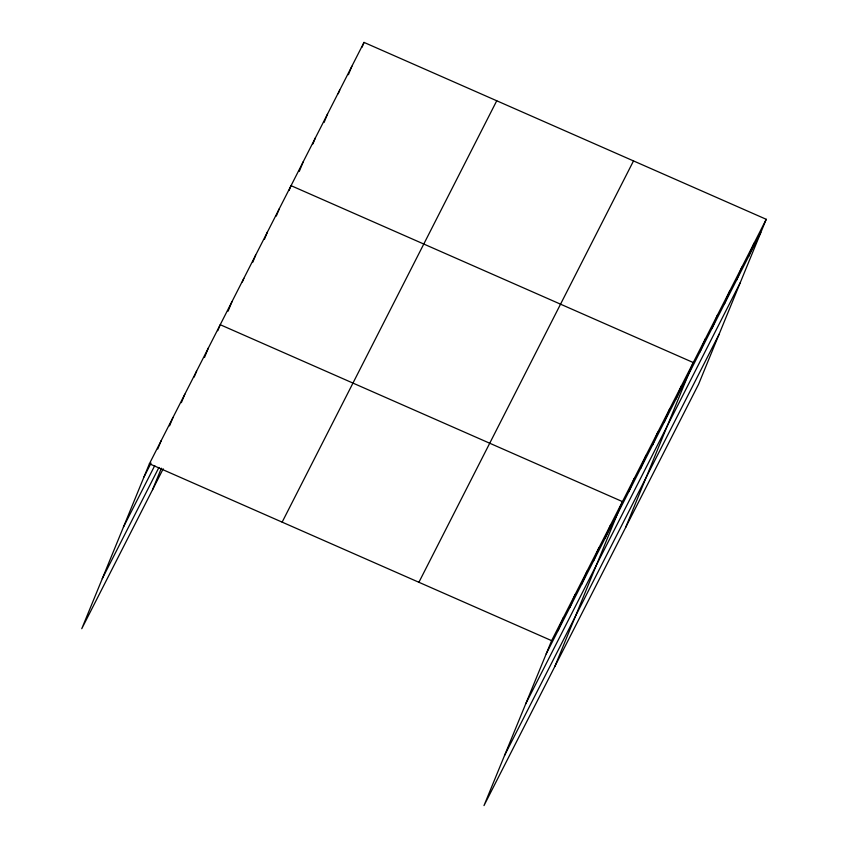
<?xml version="1.0" encoding="UTF-8"?>
<svg xmlns="http://www.w3.org/2000/svg" width="848" height="848" viewBox="0 0 848 848"><rect width="100%" height="100%" fill="white"/><g stroke="black" fill="none" stroke-linecap="round" stroke-linejoin="round"><path stroke-width="1.27" d="M766.242 219.293L551.624 640.653L483.985 805.6L698.593 384.239L766.242 219.293L364.015 42.4L149.407 463.761L81.758 628.707L163.208 468.796M157.76 449.005L161.215 440.589M169.558 425.834L173.013 417.407M181.366 402.662L184.822 394.235M194.16 377.074L196.619 371.064M204.485 357.506L208.428 347.892M152.576 489.656L161.385 468.202M217.766 330.731L220.226 324.71L622.453 501.603L554.804 666.549M228.091 311.163L232.034 301.538M242.358 281.971L243.842 278.367M252.683 262.403L255.64 255.184M264.481 239.231L267.449 232.013M276.289 216.06L279.246 208.841M289.083 190.471L291.055 185.659L693.272 362.552L625.623 527.498M299.27 171.413L303.213 161.788M312.912 143.927L315.371 137.906M324.084 122.451L327.54 114.035M338.214 93.768L339.698 90.153M348.401 74.698L351.856 66.282M362.043 47.212L364.015 42.4M558.005 630.711L563.432 617.482M569.814 607.539L575.241 594.31M581.611 584.367L587.039 571.128M593.42 561.185L598.847 547.956M605.218 538.014L610.645 524.785M628.824 491.66L634.251 478.431M640.632 468.488L646.059 455.259M652.43 445.317L657.857 432.077M664.238 422.134L669.666 408.906M676.047 398.963L681.474 385.734M700.003 351.909L705.43 338.681M712.172 328.038L717.599 314.799M724.33 304.156L729.757 290.928M736.488 280.275L741.915 267.046M748.657 256.403L754.084 243.175M143.98 476.989L151.061 463.093M123.448 527.064L154.728 465.647M102.29 578.643L158.947 467.407M282.14 522.135L496.748 100.774M418.901 582.279L633.509 160.919M546.207 653.882L760.815 232.522M525.665 703.957L740.283 282.596M504.518 755.536L719.125 334.176M149.407 463.761L551.624 640.653"/></g></svg>
